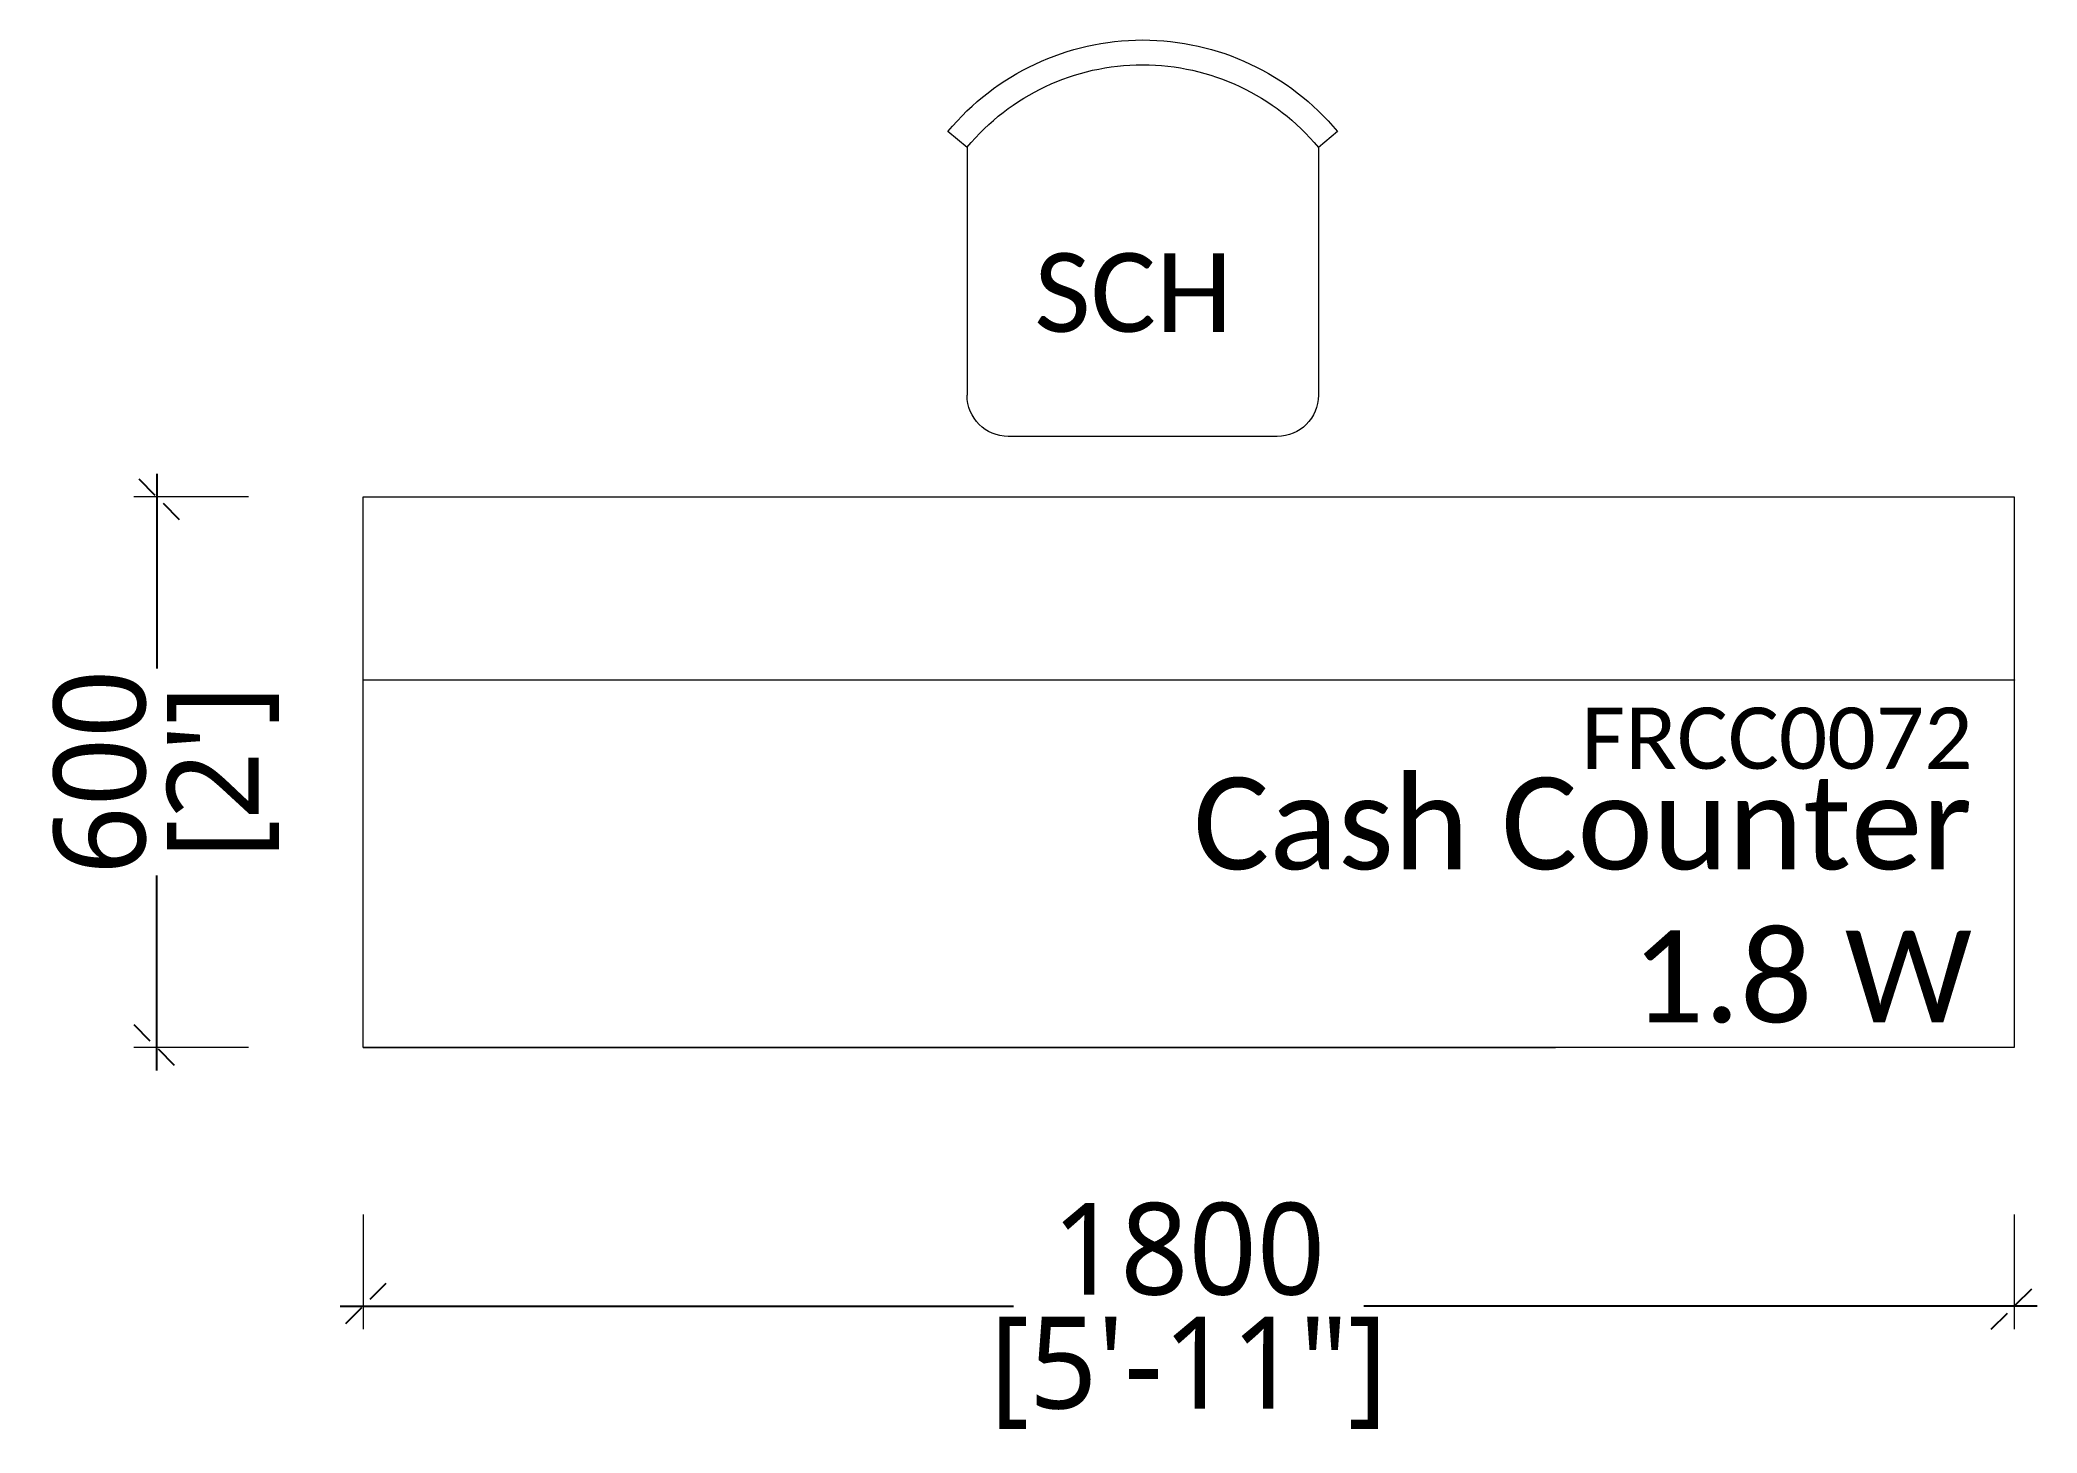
# Model space of a CAD drawing. Header units: millimetres. Extents: x 135 to 2312, y 143 to 1661.
import ezdxf

# ---------------------------------------------------------------- set-up
doc = ezdxf.new("R2010")
doc.units = ezdxf.units.MM
doc.linetypes.add('DASHED', pattern=[0.75, 0.5, -0.25])
for name, color, linetype in [('Fourniture', 34, 'Continuous'), ('Plywood (Common)', 22, 'Continuous'), ('Text (Notes)', 95, 'Continuous')]:
    doc.layers.add(name, color=color, linetype=linetype)
doc.layers.add('Reference lines', color=252, linetype='Continuous', lineweight=0)
doc.styles.add('arial', font='ARIALN.TTF', dxfattribs={"height": 300})
doc.styles.add('WOT-PLAN', font='segoeuil.ttf', dxfattribs={"height": 100})
doc.dimstyles.new('WOT - 100', dxfattribs={"dimtxt": 100, "dimasz": 50, "dimexe": 25, "dimexo": 25, "dimgap": 10, "dimtad": 0, "dimdec": 0, "dimzin": 0, "dimdsep": 46, "dimtxsty": 'WOT-PLAN', "dimblk": 'OBLIQUE', "dimcen": 0.09, "dimdle": 25, "dimclrd": 151, "dimclre": 151, "dimclrt": 7, "dimadec": 0, "dimazin": 0, "dimtfac": 1, "dimtdec": 0, "dimtofl": 0, "dimtmove": 0, "dimatfit": 3, "dimldrblk": 'OPEN30', "dimfxl": 100, "dimfxlon": 1, "dimtolj": 1, "dimtzin": 0, "dimlwd": -1, "dimlwe": 5, "dimarcsym": 0})

# ---------------------------------------------------------------- blocks, each defined once
blk = doc.blocks.new('gdg')
blk.add_lwpolyline([(50751.4, 297588.8), (50751.4, 297588.4)])
at = {"layer": 'Fourniture', "lineweight": 9}
for p, q in [((49609.9, 298169.1), (49589.1, 298186.3)), ((50013.8, 298186.3), (49993, 298169.1)), ((49609.9, 298169.1), (49609.9, 297899.1)), ((49993, 298169.1), (49993, 297899.1)), ((49948, 297854.1), (49654.9, 297854.1))]:
    blk.add_line(p, q, dxfattribs=at)
at = {"layer": 'Fourniture', "lineweight": 9, "extrusion": (0, 0, -1)}
for centre, major_axis, start_param, end_param in [((49801.4, 298010.3), (0.4, -275.8), 2.264316, 4.021413), ((49801.4, 298010.3), (0.4, -248.8), 2.264469, 4.021567), ((49654.9, 297899.1), (-31.8, -31.8), -0.785398, 0.785398), ((49948, 297899.1), (31.8, -31.8), 5.497787, 7.068583)]:
    blk.add_ellipse(centre, major_axis=major_axis, ratio=1, start_param=start_param, end_param=end_param, dxfattribs=at)
at = {"layer": 'Reference lines', "color": 3, "ltscale": 13}
for p, q in [((50751.4, 297588.4), (48951.4, 297588.4)), ((48951.4, 297188.4), (50251.4, 297188.4))]:
    blk.add_line(p, q, dxfattribs=at)
at = {"layer": 'Reference lines', "color": 251, "ltscale": 13, "true_color": 0x636466}
blk.add_lwpolyline([(48951.4, 297567.5), (48951.4, 297788.4), (50751.4, 297788.4), (50751.4, 297588.8)], dxfattribs=at)
at = {"layer": 'Reference lines', "color": 3, "ltscale": 13}
blk.add_lwpolyline([(50751.4, 297588.4), (50751.4, 297188.4), (48951.4, 297188.4), (48951.4, 297567.5)], dxfattribs=at)
at = {"layer": 'Text (Notes)', "ltscale": 25, "attachment_point": 3, "style": 'arial'}
for s, width, gutter_width, insert, char_height in [('{\\fCalibri Light|b0|i0|c0|p34;SCH}', 409.992, 4.76, (49899.2, 298053.8), 85.748), ('{\\fCalibri Light|b0|i0|c0|p34;Cash Counter\\P1.8 W}', 1292.394, 15, (50705.5, 297482.4), 100.002)]:
    blk.add_mtext_dynamic_manual_height_columns(s, width=width, gutter_width=gutter_width, heights=[0], dxfattribs=dict(at, insert=insert, char_height=char_height))
at = {"layer": 'Text (Notes)', "ltscale": 25, "insert": (50279.5, 297558.7), "char_height": 66.828, "attachment_point": 1, "rotation": 360, "style": 'arial'}
blk.add_mtext_dynamic_manual_height_columns('{\\fCalibri Light|b0|i0|c0|p34;FRCC0072}', width=863.662, gutter_width=10, heights=[0], dxfattribs=at)
blk = doc.blocks.new('_Oblique')
at = {"color": 0, "linetype": 'ByBlock', "lineweight": -2}
blk.add_line((-0.5, -0.5), (0.5, 0.5), dxfattribs=at)
blk = doc.blocks.new('*D8')
at = {"color": 151, "lineweight": 5, "ltscale": 30, "transparency": 16777216}
for p, q in [((487, 380.8), (487, 255.8)), ((2287, 380.8), (2287, 255.8))]:
    blk.add_line(p, q, dxfattribs=at)
at = {"color": 151, "ltscale": 30, "transparency": 16777216}
for p, q in [((462, 280.8), (1196, 280.8)), ((2312, 280.8), (1578.1, 280.8))]:
    blk.add_line(p, q, dxfattribs=at)
at = {"layer": 'Defpoints', "color": 0, "linetype": 'DASHED', "ltscale": 30, "transparency": 16777216}
for p in [(487, 839.8), (2287, 839.8), (2287, 280.8)]:
    blk.add_point(p, dxfattribs=at)
at = {"color": 151, "linetype": 'DASHED', "ltscale": 30, "transparency": 16777216, "xscale": 50, "yscale": 50, "zscale": 50, "rotation": 180}
blk.add_blockref('_Oblique', (487, 280.8), dxfattribs=at)
at = {"color": 151, "linetype": 'DASHED', "ltscale": 30, "transparency": 16777216, "xscale": 50, "yscale": 50, "zscale": 50}
blk.add_blockref('_Oblique', (2287, 280.8), dxfattribs=at)
at = {"color": 7, "linetype": 'DASHED', "lineweight": -2, "ltscale": 30, "transparency": 16777216, "char_height": 100, "attachment_point": 5, "style": 'WOT-PLAN'}
for s, insert in [('\\A1;1800', (1387, 342.8)), ('\\A1;[5\'-11"]', (1387, 208.3))]:
    blk.add_mtext(s, dxfattribs=dict(at, insert=insert))
blk = doc.blocks.new('_Open30')
at = {"color": 0, "linetype": 'ByBlock', "lineweight": -2}
for p, q in [((-1, 0.268), (0, 0)), ((0, 0), (-1, -0.268)), ((0, 0), (-1, 0))]:
    blk.add_line(p, q, dxfattribs=at)
blk = doc.blocks.new('*D9')
at = {"color": 151, "ltscale": 30, "transparency": 16777216}
for p, q in [((262.1, 1187.9), (262.1, 975.7)), ((262.1, 537.9), (262.1, 750.1))]:
    blk.add_line(p, q, dxfattribs=at)
at = {"color": 151, "lineweight": 5, "ltscale": 30, "transparency": 16777216}
for p, q in [((362.1, 1162.9), (237.1, 1162.9)), ((362.1, 562.9), (237.1, 562.9))]:
    blk.add_line(p, q, dxfattribs=at)
at = {"layer": 'Defpoints', "color": 0, "linetype": 'DASHED', "ltscale": 30, "transparency": 16777216}
for p in [(262.1, 1162.9), (802.2, 1162.9), (721.8, 562.9)]:
    blk.add_point(p, dxfattribs=at)
at = {"color": 151, "linetype": 'DASHED', "ltscale": 30, "transparency": 16777216, "xscale": 50, "yscale": 50, "zscale": 50}
for p, rotation in [((262.1, 1162.9), 90), ((262.1, 562.9), 270)]:
    blk.add_blockref('_Oblique', p, dxfattribs=dict(at, rotation=rotation))
at = {"color": 7, "linetype": 'DASHED', "lineweight": -2, "ltscale": 30, "transparency": 16777216, "char_height": 100, "attachment_point": 5, "rotation": 90, "style": 'WOT-PLAN'}
for s, insert in [('\\A1;600', (200.4, 862.9)), ("\\A1;[2']", (334.3, 862.9))]:
    blk.add_mtext(s, dxfattribs=dict(at, insert=insert))

msp = doc.modelspace()

# ---------------------------------------------------------------- block references
at = {"layer": 'Plywood (Common)'}
msp.add_blockref('gdg', (-48464.4, -296625.5), dxfattribs=at)

# ---------------------------------------------------------------- dimensions: what is measured, and where the dimension line sits
at = {"linetype": 'DASHED', "lineweight": -2, "ltscale": 30}
dim = msp.add_linear_dim(base=(262.1, 1162.9), p1=(721.8, 562.9), p2=(802.2, 1162.9), angle=90, dimstyle='WOT - 100', override={"dimpost": '\\X', "dimblk1": 'Oblique', "dimblk2": 'Oblique', "dimtmove": 1, "dimatfit": 2}, dxfattribs=at)
dim.commit()
dim.dimension.update_dxf_attribs({"geometry": '*D9', "text_midpoint": (262.1, 862.9)})
dim = msp.add_linear_dim(base=(2287, 280.8), p1=(487, 839.8), p2=(2287, 839.8), dimstyle='WOT - 100', override={"dimpost": '\\X', "dimblk1": 'Oblique', "dimblk2": 'Oblique', "dimtmove": 1, "dimatfit": 2}, dxfattribs=at)
dim.commit()
dim.dimension.update_dxf_attribs({"geometry": '*D8', "text_midpoint": (1387, 280.8)})

doc.saveas('drawing.dxf')
